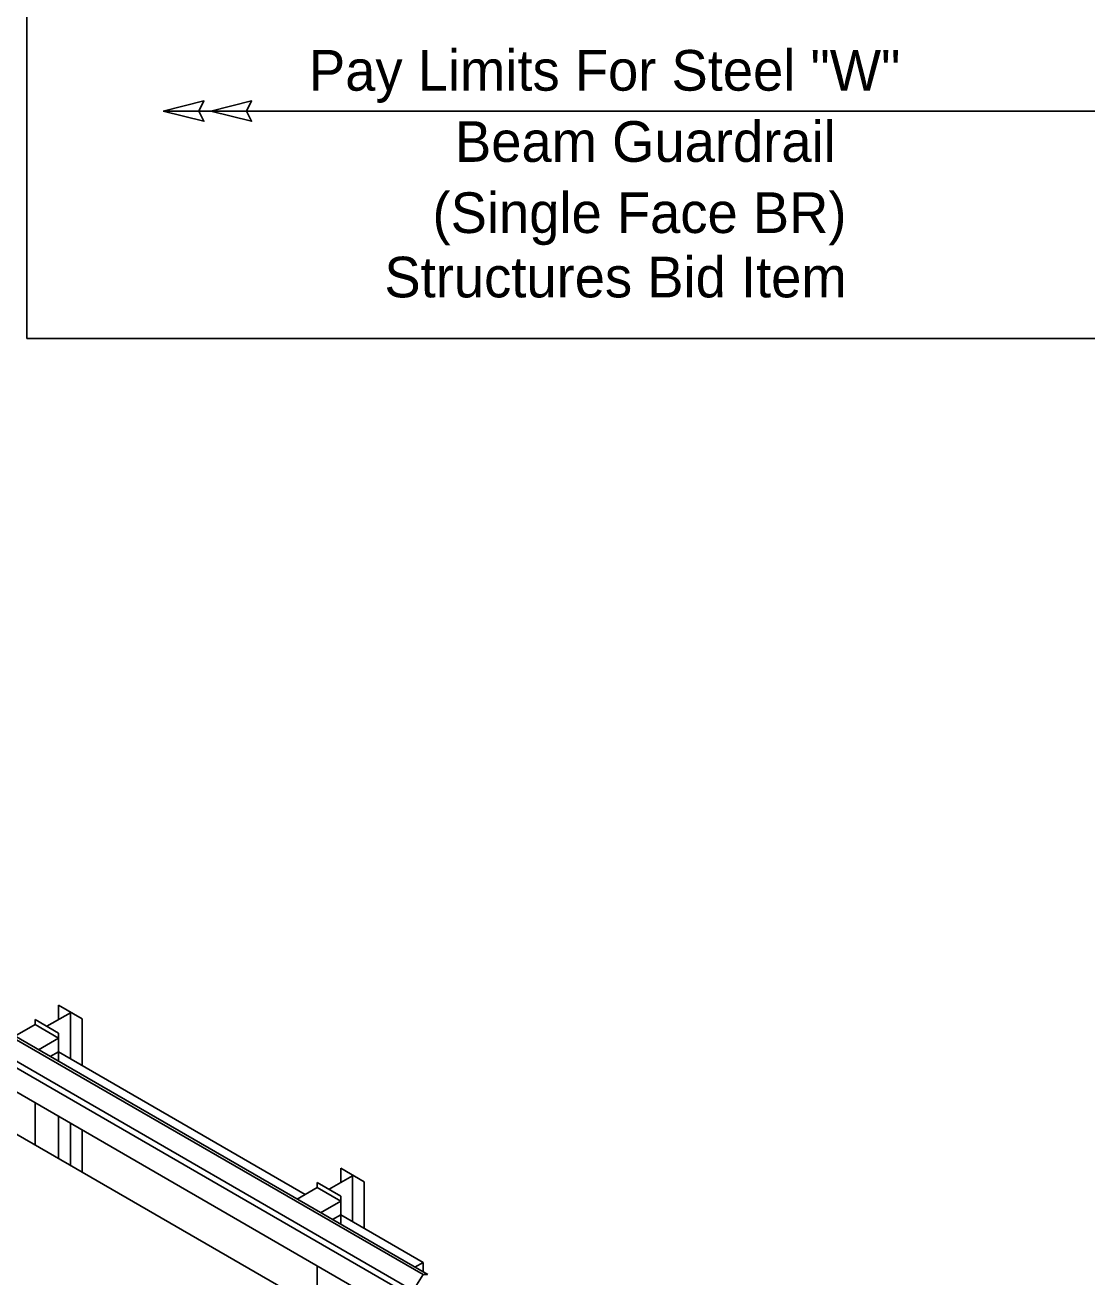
# Model space of a CAD drawing. Extents: x 1.8 to 35.6, y 0.1 to 20.9.
# Drawn here: x 20.148 to 23.805, y 13.036 to 17.345 of the extents above; entities that cross this region are included whole.
import ezdxf

# ---------------------------------------------------------------- set-up
doc = ezdxf.new("R2010")
doc.units = 0
doc.layers.add('KYTC_Std_Dwg', color=7, linetype='Continuous')

msp = doc.modelspace()

# ---------------------------------------------------------------- linework, layer by layer
at = {"layer": 'KYTC_Std_Dwg'}
for p, q in [((20.1544, 20.8861), (20.1544, 16.2658)), ((21.5184, 13.0438), (14.5913, 17.0429)), ((21.5344, 13.0438), (14.5964, 17.05)), ((24.0257, 17.0493), (20.6236, 17.0493)), ((21.5344, 12.9595), (14.5206, 17.0122)), ((21.5314, 12.9386), (14.5206, 16.9881)), ((21.5184, 12.8636), (14.4533, 16.9442)), ((20.1544, 16.2658), (35.641, 16.2658)), ((21.5184, 12.7191), (17.9554, 14.7762)), ((20.3445, 13.924), (20.2634, 13.9708)), ((20.2634, 13.9708), (20.2634, 13.9219)), ((20.2634, 13.8751), (20.1823, 13.9219)), ((20.2634, 13.8751), (20.1823, 13.9219)), ((20.1823, 13.9219), (20.1823, 13.9047)), ((20.2228, 13.8985), (20.3039, 13.9452)), ((20.3039, 13.9474), (20.3039, 13.7872)), ((20.3445, 13.924), (20.3445, 13.7637)), ((20.1127, 13.8647), (20.1823, 13.9047)), ((20.1823, 13.9047), (20.2634, 13.8579)), ((20.1938, 13.8178), (20.2634, 13.8579)), ((20.2634, 13.8751), (20.2634, 13.7777)), ((20.2349, 13.7942), (20.2634, 13.8106)), ((21.113, 13.32), (20.2634, 13.8106)), ((20.1823, 13.6355), (20.1823, 13.4905)), ((20.2634, 13.5887), (20.2634, 13.4437)), ((20.3039, 13.5653), (20.3039, 13.4203)), ((20.3445, 13.5419), (20.3445, 13.3969)), ((21.3162, 13.3629), (21.2351, 13.4097)), ((21.2351, 13.4097), (21.2351, 13.3608)), ((21.2351, 13.314), (21.1541, 13.3608)), ((21.2351, 13.314), (21.1541, 13.3608)), ((21.1541, 13.3608), (21.1541, 13.3437)), ((21.1946, 13.3374), (21.2756, 13.3842)), ((21.2756, 13.3863), (21.2756, 13.2261)), ((21.3162, 13.3629), (21.3162, 13.2027)), ((21.0845, 13.3036), (21.1541, 13.3437)), ((21.1541, 13.3437), (21.2351, 13.2968)), ((21.1656, 13.2567), (21.2351, 13.2968)), ((21.2351, 13.314), (21.2351, 13.2167)), ((21.2066, 13.2331), (21.2351, 13.2495)), ((21.5184, 13.0859), (21.2351, 13.2495)), ((21.1541, 13.0745), (21.1541, 12.9294)), ((21.4899, 13.0695), (21.5184, 13.0859)), ((21.5184, 13.0859), (21.5184, 13.0531)), ((21.5184, 13.0438), (21.4956, 13.0077)), ((21.5343, 13.0438), (21.5184, 13.0438))]:
    msp.add_line(p, q, dxfattribs=at)
for points in [[(20.6236, 17.0493), (20.7636, 17.0843), (20.7461, 17.0493), (20.7636, 17.0143)], [(20.7879, 17.0493), (20.9279, 17.0843), (20.9104, 17.0493), (20.9279, 17.0143)]]:
    msp.add_lwpolyline(points, close=True, dxfattribs=at)

# ---------------------------------------------------------------- texts
for s, p in [('Pay Limits For Steel "W" ', (21.1255, 17.1193)), ('Beam Guardrail', (21.6284, 16.8743)), ('(Single Face BR) ', (21.5511, 16.6293)), ('Structures Bid Item', (21.3853, 16.4077))]:
    msp.add_text(s, height=0.14, dxfattribs=at).set_placement(p)
msp.add_text('Pay Limits for Steel "W" Beam            Guardrail (Single Face BR)', height=0.14, rotation=330, dxfattribs=at).set_placement((17.3576, 14.0448))

doc.saveas('drawing.dxf')
